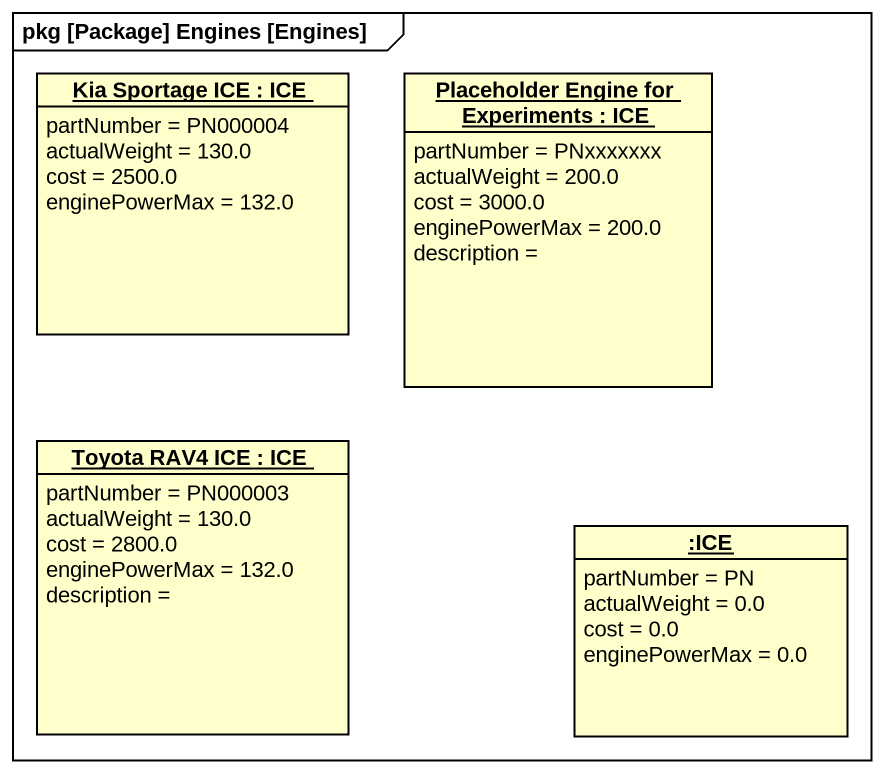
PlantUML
@startuml
mainframe pkg [Package] Engines [Engines]
hide circle
hide empty members
object "Kia Sportage ICE : ICE" as Kia_Sportage_ICE {
  partNumber = PN000004
  actualWeight = 130.0
  cost = 2500.0
  enginePowerMax = 132.0
}
object "Placeholder Engine for Experiments : ICE" as Placeholder_Engine_for {
  partNumber = PNxxxxxxx
  actualWeight = 200.0
  cost = 3000.0
  enginePowerMax = 200.0
  description =
}
object "Toyota RAV4 ICE : ICE" as Toyota_RAV4_ICE {
  partNumber = PN000003
  actualWeight = 130.0
  cost = 2800.0
  enginePowerMax = 132.0
  description =
}
object ":ICE" as ICE {
  partNumber = PN
  actualWeight = 0.0
  cost = 0.0
  enginePowerMax = 0.0
}
@enduml
